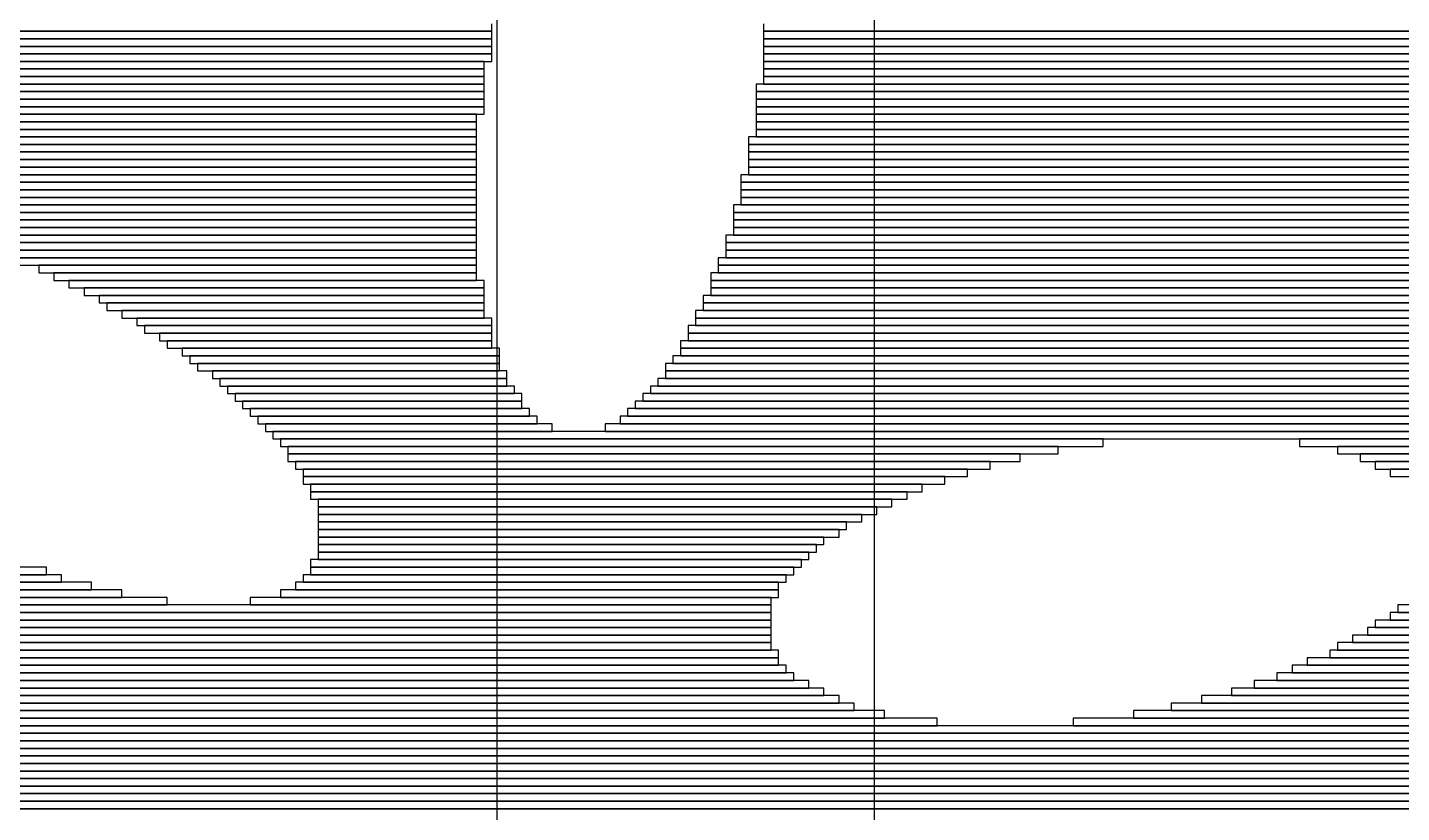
# Model space of a CAD drawing. Extents: x 2.2 to 42.7, y -26.5 to -3.7.
# Drawn here: x 38.01 to 39.397, y -14.969 to -14.177 of the extents above; entities that cross this region are included whole.
import ezdxf

# ---------------------------------------------------------------- set-up
doc = ezdxf.new("R2010")
doc.units = 0
doc.layers.get('0').update_dxf_attribs({"linetype": 'continuous'})

msp = doc.modelspace()

# ---------------------------------------------------------------- linework, layer by layer
at = {"color": 0}
for points in [[(38.8645, -9.0119), (38.8645, -12.6949), (38.8645, -16.3779), (38.8645, -20.0609)], [(38.4835, -9.3929), (38.4835, -13.3934), (38.4835, -17.3939)], [(38.4785, -14.1808), (38.4785, -14.1732)], [(38.7528, -14.1732), (38.7528, -14.1808)], [(36.4744, -14.1808), (38.4785, -14.1808)], [(38.4785, -14.1808), (36.482, -14.1808)], [(38.4785, -14.1884), (38.4785, -14.1808)], [(40.6502, -14.1808), (38.7528, -14.1808)], [(38.7528, -14.1808), (38.7528, -14.1884)], [(38.7528, -14.1808), (40.6273, -14.1808)], [(38.4785, -14.1884), (36.482, -14.1884)], [(36.482, -14.1884), (38.4785, -14.1884)], [(36.482, -14.1961), (38.4785, -14.1961)], [(38.4785, -14.1961), (36.4896, -14.1961)], [(38.4785, -14.1961), (38.4785, -14.1884)], [(38.4785, -14.2037), (38.4785, -14.1961)], [(40.6806, -14.1884), (38.7528, -14.1884)], [(38.7528, -14.1884), (38.7528, -14.1961)], [(38.7528, -14.1884), (40.6502, -14.1884)], [(40.7035, -14.1961), (38.7528, -14.1961)], [(38.7528, -14.1961), (38.7528, -14.2037)], [(38.7528, -14.1961), (40.6806, -14.1961)], [(36.4896, -14.2037), (38.4785, -14.2037)], [(38.4785, -14.2037), (36.4973, -14.2037)], [(38.4708, -14.2113), (36.4973, -14.2113)], [(36.4973, -14.2113), (38.4785, -14.2113)], [(38.4708, -14.2189), (38.4708, -14.2113)], [(38.4785, -14.2113), (38.4785, -14.2037)], [(40.7264, -14.2037), (38.7528, -14.2037)], [(38.7528, -14.2037), (38.7528, -14.2113)], [(38.7528, -14.2037), (40.7035, -14.2037)], [(40.7492, -14.2113), (38.7528, -14.2113)], [(38.7528, -14.2113), (38.7528, -14.2189)], [(38.7528, -14.2113), (40.7264, -14.2113)], [(36.4973, -14.2189), (38.4708, -14.2189)], [(38.4708, -14.2189), (36.5049, -14.2189)], [(36.5049, -14.2265), (38.4708, -14.2265)], [(38.4708, -14.2265), (36.5125, -14.2265)], [(38.4708, -14.2265), (38.4708, -14.2189)], [(38.4708, -14.2342), (38.4708, -14.2265)], [(40.7721, -14.2189), (38.7528, -14.2189)], [(38.7528, -14.2189), (38.7528, -14.2265)], [(38.7528, -14.2189), (40.7492, -14.2189)], [(40.7949, -14.2265), (38.7528, -14.2265)], [(38.7528, -14.2265), (38.7528, -14.2342)], [(38.7528, -14.2265), (40.7721, -14.2265)], [(36.5125, -14.2342), (38.4708, -14.2342)], [(38.4708, -14.2342), (36.5201, -14.2342)], [(38.4708, -14.2418), (36.5201, -14.2418)], [(36.5201, -14.2418), (38.4708, -14.2418)], [(38.4708, -14.2418), (38.4708, -14.2342)], [(38.4708, -14.2494), (38.4708, -14.2418)], [(40.8178, -14.2342), (38.7452, -14.2342)], [(38.7452, -14.2342), (38.7452, -14.2418)], [(40.8407, -14.2418), (38.7452, -14.2418)], [(38.7452, -14.2418), (38.7452, -14.2494)], [(38.7452, -14.2418), (40.8178, -14.2418)], [(38.7528, -14.2342), (40.7949, -14.2342)], [(36.5201, -14.2494), (38.4708, -14.2494)], [(38.4708, -14.2494), (36.5277, -14.2494)], [(38.4708, -14.257), (38.4708, -14.2494)], [(40.8711, -14.2494), (38.7452, -14.2494)], [(38.7452, -14.2494), (38.7452, -14.257)], [(38.7452, -14.2494), (40.8407, -14.2494)], [(36.5277, -14.257), (38.4708, -14.257)], [(38.4708, -14.257), (36.5354, -14.257)], [(36.5354, -14.2646), (38.4708, -14.2646)], [(38.4632, -14.2646), (36.543, -14.2646)], [(38.4632, -14.2723), (38.4632, -14.2646)], [(38.4708, -14.2646), (38.4708, -14.257)], [(40.894, -14.257), (38.7452, -14.257)], [(38.7452, -14.257), (38.7452, -14.2646)], [(38.7452, -14.257), (40.8711, -14.257)], [(40.9169, -14.2646), (38.7452, -14.2646)], [(38.7452, -14.2646), (38.7452, -14.2723)], [(38.7452, -14.2646), (40.894, -14.2646)], [(38.4632, -14.2723), (36.543, -14.2723)], [(36.543, -14.2723), (38.4632, -14.2723)], [(36.543, -14.2799), (38.4632, -14.2799)], [(38.4632, -14.2799), (36.5506, -14.2799)], [(38.4632, -14.2799), (38.4632, -14.2723)], [(38.4632, -14.2875), (38.4632, -14.2799)], [(38.7452, -14.2723), (40.9169, -14.2723)], [(40.9321, -14.2723), (38.7452, -14.2723)], [(38.7452, -14.2723), (38.7452, -14.2799)], [(40.955, -14.2799), (38.7452, -14.2799)], [(38.7452, -14.2799), (38.7452, -14.2875)], [(38.7452, -14.2799), (40.9321, -14.2799)], [(36.5506, -14.2875), (38.4632, -14.2875)], [(38.4632, -14.2875), (36.5582, -14.2875)], [(36.5582, -14.2951), (38.4632, -14.2951)], [(38.4632, -14.2951), (36.5658, -14.2951)], [(38.4632, -14.2951), (38.4632, -14.2875)], [(38.4632, -14.3027), (38.4632, -14.2951)], [(40.9702, -14.2875), (38.7375, -14.2875)], [(38.7375, -14.2875), (38.7375, -14.2951)], [(40.9854, -14.2951), (38.7375, -14.2951)], [(38.7375, -14.2951), (38.7375, -14.3027)], [(38.7375, -14.2951), (40.9702, -14.2951)], [(38.7452, -14.2875), (40.955, -14.2875)], [(38.4632, -14.3027), (36.5658, -14.3027)], [(36.5658, -14.3027), (38.4632, -14.3027)], [(36.5658, -14.3104), (38.4632, -14.3104)], [(38.4632, -14.3104), (36.5735, -14.3104)], [(38.4632, -14.3104), (38.4632, -14.3027)], [(38.4632, -14.318), (38.4632, -14.3104)], [(40.9931, -14.3027), (38.7375, -14.3027)], [(38.7375, -14.3027), (38.7375, -14.3104)], [(38.7375, -14.3027), (40.9854, -14.3027)], [(41.0083, -14.3104), (38.7375, -14.3104)], [(38.7375, -14.3104), (38.7375, -14.318)], [(38.7375, -14.3104), (40.9931, -14.3104)], [(36.5735, -14.318), (38.4632, -14.318)], [(38.4632, -14.318), (36.5811, -14.318)], [(36.5811, -14.3256), (38.4632, -14.3256)], [(38.4632, -14.3256), (36.5887, -14.3256)], [(38.4632, -14.3256), (38.4632, -14.318)], [(38.4632, -14.3332), (38.4632, -14.3256)], [(41.0235, -14.3256), (38.7299, -14.3256)], [(38.7299, -14.3256), (38.7299, -14.3332)], [(41.0159, -14.318), (38.7375, -14.318)], [(38.7375, -14.318), (38.7375, -14.3256)], [(38.7375, -14.318), (41.0083, -14.318)], [(38.7375, -14.3256), (41.0159, -14.3256)], [(38.4632, -14.3332), (36.5887, -14.3332)], [(36.5887, -14.3332), (38.4632, -14.3332)], [(38.4632, -14.3408), (38.4632, -14.3332)], [(41.0312, -14.3332), (38.7299, -14.3332)], [(38.7299, -14.3332), (38.7299, -14.3408)], [(38.7299, -14.3332), (41.0235, -14.3332)], [(36.5887, -14.3408), (38.4632, -14.3408)], [(38.4632, -14.3408), (36.5963, -14.3408)], [(36.5963, -14.3485), (38.4632, -14.3485)], [(38.4632, -14.3485), (36.6039, -14.3485)], [(38.4632, -14.3485), (38.4632, -14.3408)], [(38.4632, -14.3561), (38.4632, -14.3485)], [(41.0312, -14.3408), (38.7299, -14.3408)], [(38.7299, -14.3408), (38.7299, -14.3485)], [(38.7299, -14.3408), (41.0312, -14.3408)], [(41.0388, -14.3485), (38.7299, -14.3485)], [(38.7299, -14.3485), (38.7299, -14.3561)], [(38.7299, -14.3485), (41.0312, -14.3485)], [(38.4632, -14.3561), (36.6039, -14.3561)], [(36.6039, -14.3561), (38.4632, -14.3561)], [(36.6039, -14.3637), (38.4632, -14.3637)], [(38.4632, -14.3637), (37.8384, -14.3637)], [(38.4632, -14.3637), (38.4632, -14.3561)], [(38.4632, -14.3713), (38.4632, -14.3637)], [(41.0464, -14.3561), (38.7223, -14.3561)], [(38.7223, -14.3561), (38.7223, -14.3637)], [(41.0464, -14.3637), (38.7223, -14.3637)], [(38.7223, -14.3637), (38.7223, -14.3713)], [(38.7223, -14.3637), (41.0464, -14.3637)], [(38.7299, -14.3561), (41.0388, -14.3561)], [(37.8384, -14.3713), (38.4632, -14.3713)], [(38.4632, -14.3713), (37.8841, -14.3713)], [(37.8841, -14.3789), (38.4632, -14.3789)], [(38.4632, -14.3789), (37.9146, -14.3789)], [(38.4632, -14.3789), (38.4632, -14.3713)], [(38.4632, -14.3866), (38.4632, -14.3789)], [(41.054, -14.3713), (38.7223, -14.3713)], [(38.7223, -14.3713), (38.7223, -14.3789)], [(38.7223, -14.3713), (41.0464, -14.3713)], [(41.054, -14.3789), (38.7223, -14.3789)], [(38.7223, -14.3789), (38.7223, -14.3866)], [(38.7223, -14.3789), (41.054, -14.3789)], [(37.9146, -14.3866), (38.4632, -14.3866)], [(38.4632, -14.3866), (37.9374, -14.3866)], [(37.9374, -14.3942), (38.4632, -14.3942)], [(38.4632, -14.3942), (37.9603, -14.3942)], [(38.4632, -14.3942), (38.4632, -14.3866)], [(38.4632, -14.4018), (38.4632, -14.3942)], [(41.054, -14.3866), (38.7147, -14.3866)], [(38.7147, -14.3866), (38.7147, -14.3942)], [(41.0616, -14.3942), (38.7147, -14.3942)], [(38.7147, -14.3942), (38.7147, -14.4018)], [(38.7147, -14.3942), (41.054, -14.3942)], [(38.7223, -14.3866), (41.054, -14.3866)], [(37.9603, -14.4018), (38.4632, -14.4018)], [(38.4632, -14.4018), (37.9832, -14.4018)], [(38.4632, -14.4094), (38.4632, -14.4018)], [(41.0616, -14.4018), (38.7147, -14.4018)], [(38.7147, -14.4018), (38.7147, -14.4094)], [(38.7147, -14.4018), (41.0616, -14.4018)], [(37.9832, -14.4094), (38.4632, -14.4094)], [(38.4632, -14.4094), (37.9984, -14.4094)], [(37.9984, -14.417), (38.4632, -14.417)], [(38.4632, -14.417), (38.0213, -14.417)], [(38.0213, -14.417), (38.0213, -14.4247)], [(38.4632, -14.417), (38.4632, -14.4094)], [(38.4632, -14.4247), (38.4632, -14.417)], [(41.0616, -14.4094), (38.7071, -14.4094)], [(38.7071, -14.4094), (38.7071, -14.417)], [(41.0616, -14.417), (38.7071, -14.417)], [(38.7071, -14.417), (38.7071, -14.4247)], [(38.7071, -14.417), (41.0616, -14.417)], [(38.7147, -14.4094), (41.0616, -14.4094)], [(38.0213, -14.4247), (38.4632, -14.4247)], [(38.4632, -14.4247), (38.0365, -14.4247)], [(38.0365, -14.4247), (38.0365, -14.4323)], [(38.0365, -14.4323), (38.4632, -14.4323)], [(38.4708, -14.4323), (38.0517, -14.4323)], [(38.0517, -14.4323), (38.0517, -14.4399)], [(38.4632, -14.4323), (38.4632, -14.4247)], [(38.4708, -14.4399), (38.4708, -14.4323)], [(41.0616, -14.4247), (38.6994, -14.4247)], [(38.6994, -14.4247), (38.6994, -14.4323)], [(41.0616, -14.4323), (38.6994, -14.4323)], [(38.6994, -14.4323), (38.6994, -14.4399)], [(38.6994, -14.4323), (41.0616, -14.4323)], [(38.7071, -14.4247), (41.0616, -14.4247)], [(38.0517, -14.4399), (38.4708, -14.4399)], [(38.4708, -14.4399), (38.067, -14.4399)], [(38.067, -14.4399), (38.067, -14.4475)], [(38.067, -14.4475), (38.4708, -14.4475)], [(38.4708, -14.4475), (38.0822, -14.4475)], [(38.0822, -14.4475), (38.0822, -14.4551)], [(38.4708, -14.4475), (38.4708, -14.4399)], [(38.4708, -14.4551), (38.4708, -14.4475)], [(41.0693, -14.4475), (38.6918, -14.4475)], [(38.6918, -14.4475), (38.6918, -14.4551)], [(41.0693, -14.4399), (38.6994, -14.4399)], [(38.6994, -14.4399), (38.6994, -14.4475)], [(38.6994, -14.4399), (41.0616, -14.4399)], [(38.6994, -14.4475), (41.0693, -14.4475)], [(38.0822, -14.4551), (38.4708, -14.4551)], [(38.4708, -14.4551), (38.0898, -14.4551)], [(38.0898, -14.4551), (38.0898, -14.4628)], [(38.0898, -14.4628), (38.4708, -14.4628)], [(38.4708, -14.4628), (38.1051, -14.4628)], [(38.1051, -14.4628), (38.1051, -14.4704)], [(38.4708, -14.4628), (38.4708, -14.4551)], [(38.4708, -14.4704), (38.4708, -14.4628)], [(41.0693, -14.4628), (38.6842, -14.4628)], [(38.6842, -14.4628), (38.6842, -14.4704)], [(41.0693, -14.4551), (38.6918, -14.4551)], [(38.6918, -14.4551), (38.6918, -14.4628)], [(38.6918, -14.4551), (41.0693, -14.4551)], [(38.6918, -14.4628), (41.0693, -14.4628)], [(38.1051, -14.4704), (38.4708, -14.4704)], [(38.4785, -14.4704), (38.1203, -14.4704)], [(38.1203, -14.4704), (38.1203, -14.478)], [(38.1203, -14.478), (38.4785, -14.478)], [(38.4785, -14.478), (38.1279, -14.478)], [(38.1279, -14.478), (38.1279, -14.4856)], [(38.4785, -14.478), (38.4785, -14.4704)], [(38.4785, -14.4856), (38.4785, -14.478)], [(41.0616, -14.478), (38.6766, -14.478)], [(38.6766, -14.478), (38.6766, -14.4856)], [(41.0693, -14.4704), (38.6842, -14.4704)], [(38.6842, -14.4704), (38.6842, -14.478)], [(38.6842, -14.4704), (41.0693, -14.4704)], [(38.6842, -14.478), (41.0693, -14.478)], [(38.1279, -14.4856), (38.4785, -14.4856)], [(38.4785, -14.4856), (38.1432, -14.4856)], [(38.1432, -14.4856), (38.1432, -14.4932)], [(38.4785, -14.4932), (38.4785, -14.4856)], [(41.0616, -14.4856), (38.6766, -14.4856)], [(38.6766, -14.4856), (38.6766, -14.4932)], [(38.6766, -14.4856), (41.0616, -14.4856)], [(38.1432, -14.4932), (38.4785, -14.4932)], [(38.4785, -14.4932), (38.1508, -14.4932)], [(38.1508, -14.4932), (38.1508, -14.5009)], [(38.1508, -14.5009), (38.4785, -14.5009)], [(38.4861, -14.5009), (38.166, -14.5009)], [(38.166, -14.5009), (38.166, -14.5085)], [(38.4785, -14.5009), (38.4785, -14.4932)], [(38.4861, -14.5085), (38.4861, -14.5009)], [(41.0616, -14.4932), (38.669, -14.4932)], [(38.669, -14.4932), (38.669, -14.5009)], [(41.0616, -14.5009), (38.669, -14.5009)], [(38.669, -14.5009), (38.669, -14.5085)], [(38.669, -14.5009), (41.0616, -14.5009)], [(38.6766, -14.4932), (41.0616, -14.4932)], [(38.166, -14.5085), (38.4861, -14.5085)], [(38.4861, -14.5085), (38.1737, -14.5085)], [(38.1737, -14.5085), (38.1737, -14.5161)], [(38.1737, -14.5161), (38.4861, -14.5161)], [(38.4861, -14.5161), (38.1813, -14.5161)], [(38.1813, -14.5161), (38.1813, -14.5237)], [(38.4861, -14.5161), (38.4861, -14.5085)], [(38.4861, -14.5237), (38.4861, -14.5161)], [(41.054, -14.5161), (38.6537, -14.5161)], [(38.6537, -14.5161), (38.6537, -14.5237)], [(41.054, -14.5085), (38.6613, -14.5085)], [(38.6613, -14.5085), (38.6613, -14.5161)], [(38.6613, -14.5161), (41.054, -14.5161)], [(38.669, -14.5085), (41.0616, -14.5085)], [(38.1813, -14.5237), (38.4861, -14.5237)], [(38.4937, -14.5237), (38.1965, -14.5237)], [(38.1965, -14.5237), (38.1965, -14.5313)], [(38.1965, -14.5313), (38.4937, -14.5313)], [(38.4937, -14.5313), (38.2041, -14.5313)], [(38.2041, -14.5313), (38.2041, -14.539)], [(38.4937, -14.5313), (38.4937, -14.5237)], [(38.4937, -14.539), (38.4937, -14.5313)], [(41.0464, -14.5313), (38.6461, -14.5313)], [(38.6461, -14.5313), (38.6461, -14.539)], [(41.054, -14.5237), (38.6537, -14.5237)], [(38.6537, -14.5237), (38.6537, -14.5313)], [(38.6537, -14.5237), (41.054, -14.5237)], [(38.6537, -14.5313), (41.054, -14.5313)], [(38.2041, -14.539), (38.4937, -14.539)], [(38.5013, -14.539), (38.2118, -14.539)], [(38.2118, -14.539), (38.2118, -14.5466)], [(38.2118, -14.5466), (38.5013, -14.5466)], [(38.5089, -14.5466), (38.2194, -14.5466)], [(38.2194, -14.5466), (38.2194, -14.5542)], [(38.5013, -14.5466), (38.5013, -14.539)], [(38.5089, -14.5542), (38.5089, -14.5466)], [(41.0388, -14.5466), (38.6309, -14.5466)], [(38.6309, -14.5466), (38.6309, -14.5542)], [(41.0388, -14.539), (38.6385, -14.539)], [(38.6385, -14.539), (38.6385, -14.5466)], [(38.6385, -14.5466), (41.0388, -14.5466)], [(38.6461, -14.539), (41.0464, -14.539)], [(38.2194, -14.5542), (38.5089, -14.5542)], [(38.5089, -14.5542), (38.227, -14.5542)], [(38.227, -14.5542), (38.227, -14.5618)], [(38.5089, -14.5618), (38.5089, -14.5542)], [(41.0312, -14.5542), (38.6232, -14.5542)], [(38.6232, -14.5542), (38.6232, -14.5618)], [(38.6309, -14.5542), (41.0388, -14.5542)], [(38.227, -14.5618), (38.5089, -14.5618)], [(38.5166, -14.5618), (38.2346, -14.5618)], [(38.2346, -14.5618), (38.2346, -14.5694)], [(38.2346, -14.5694), (38.5166, -14.5694)], [(38.5242, -14.5694), (38.2422, -14.5694)], [(38.2422, -14.5694), (38.2422, -14.5771)], [(38.5166, -14.5694), (38.5166, -14.5618)], [(38.5242, -14.5771), (38.5242, -14.5694)], [(41.0159, -14.5694), (38.608, -14.5694)], [(38.608, -14.5694), (38.608, -14.5771)], [(41.0235, -14.5618), (38.6156, -14.5618)], [(38.6156, -14.5618), (38.6156, -14.5694)], [(38.6156, -14.5694), (41.0235, -14.5694)], [(38.6232, -14.5618), (41.0312, -14.5618)], [(38.2422, -14.5771), (38.5242, -14.5771)], [(38.5394, -14.5771), (38.2499, -14.5771)], [(38.2499, -14.5771), (38.2499, -14.5847)], [(38.2499, -14.5847), (38.5394, -14.5847)], [(41.0007, -14.5847), (38.2575, -14.5847)], [(38.2575, -14.5847), (38.2575, -14.5923)], [(38.5394, -14.5847), (38.5394, -14.5771)], [(41.0083, -14.5771), (38.5928, -14.5771)], [(38.5928, -14.5771), (38.5928, -14.5847)], [(38.5928, -14.5847), (41.0083, -14.5847)], [(38.608, -14.5771), (41.0159, -14.5771)], [(38.2575, -14.5923), (41.0007, -14.5923)], [(39.0957, -14.5923), (38.2651, -14.5923)], [(38.2651, -14.5923), (38.2651, -14.5999)], [(38.2651, -14.5999), (39.0957, -14.5999)], [(39.05, -14.5999), (38.2727, -14.5999)], [(38.2727, -14.5999), (38.2727, -14.6075)], [(39.05, -14.6075), (39.05, -14.5999)], [(39.0957, -14.5999), (39.0957, -14.5923)], [(40.9931, -14.5923), (39.2938, -14.5923)], [(39.2938, -14.5923), (39.2938, -14.5999)], [(39.2938, -14.5999), (40.9931, -14.5999)], [(40.9854, -14.5999), (39.3319, -14.5999)], [(39.3319, -14.5999), (39.3319, -14.6075)], [(39.0119, -14.6075), (38.2727, -14.6075)], [(38.2727, -14.6075), (38.2727, -14.6152)], [(38.2727, -14.6075), (39.05, -14.6075)], [(38.2727, -14.6152), (39.0119, -14.6152)], [(38.9814, -14.6152), (38.2803, -14.6152)], [(38.2803, -14.6152), (38.2803, -14.6228)], [(38.9814, -14.6228), (38.9814, -14.6152)], [(39.0119, -14.6152), (39.0119, -14.6075)], [(39.3319, -14.6075), (40.9854, -14.6075)], [(40.9702, -14.6075), (39.3548, -14.6075)], [(39.3548, -14.6075), (39.3548, -14.6152)], [(39.3548, -14.6152), (40.9702, -14.6152)], [(40.9626, -14.6152), (39.37, -14.6152)], [(39.37, -14.6152), (39.37, -14.6228)], [(38.2803, -14.6228), (38.9814, -14.6228)], [(38.9585, -14.6228), (38.288, -14.6228)], [(38.288, -14.6228), (38.288, -14.6304)], [(38.9357, -14.6304), (38.288, -14.6304)], [(38.288, -14.6304), (38.288, -14.638)], [(38.288, -14.6304), (38.9585, -14.6304)], [(38.9357, -14.638), (38.9357, -14.6304)], [(38.9585, -14.6304), (38.9585, -14.6228)], [(39.37, -14.6228), (40.9626, -14.6228)], [(40.955, -14.6228), (39.3852, -14.6228)], [(39.3852, -14.6228), (39.3852, -14.6304)], [(39.3852, -14.6304), (40.955, -14.6304)], [(38.288, -14.638), (38.9357, -14.638)], [(38.9128, -14.638), (38.2956, -14.638)], [(38.2956, -14.638), (38.2956, -14.6456)], [(38.9128, -14.6456), (38.9128, -14.638)], [(38.8976, -14.6456), (38.2956, -14.6456)], [(38.2956, -14.6456), (38.2956, -14.6533)], [(38.2956, -14.6456), (38.9128, -14.6456)], [(38.2956, -14.6533), (38.8976, -14.6533)], [(38.8823, -14.6533), (38.3032, -14.6533)], [(38.3032, -14.6533), (38.3032, -14.6609)], [(38.8823, -14.6609), (38.8823, -14.6533)], [(38.8976, -14.6533), (38.8976, -14.6456)], [(38.8671, -14.6609), (38.3032, -14.6609)], [(38.3032, -14.6609), (38.3032, -14.6685)], [(38.3032, -14.6609), (38.8823, -14.6609)], [(38.8518, -14.6685), (38.3032, -14.6685)], [(38.3032, -14.6685), (38.3032, -14.6761)], [(38.3032, -14.6685), (38.8671, -14.6685)], [(38.8518, -14.6761), (38.8518, -14.6685)], [(38.8671, -14.6685), (38.8671, -14.6609)], [(38.8366, -14.6761), (38.3032, -14.6761)], [(38.3032, -14.6761), (38.3032, -14.6837)], [(38.3032, -14.6761), (38.8518, -14.6761)], [(38.829, -14.6837), (38.3032, -14.6837)], [(38.3032, -14.6837), (38.3032, -14.6914)], [(38.3032, -14.6837), (38.8366, -14.6837)], [(38.829, -14.6914), (38.829, -14.6837)], [(38.8366, -14.6837), (38.8366, -14.6761)], [(38.8137, -14.6914), (38.3032, -14.6914)], [(38.3032, -14.6914), (38.3032, -14.699)], [(38.3032, -14.6914), (38.829, -14.6914)], [(38.8061, -14.699), (38.3032, -14.699)], [(38.3032, -14.699), (38.3032, -14.7066)], [(38.3032, -14.699), (38.8137, -14.699)], [(38.8061, -14.7066), (38.8061, -14.699)], [(38.8137, -14.699), (38.8137, -14.6914)], [(38.7909, -14.7142), (38.2956, -14.7142)], [(38.2956, -14.7142), (38.2956, -14.7218)], [(38.7985, -14.7066), (38.3032, -14.7066)], [(38.3032, -14.7066), (38.3032, -14.7142)], [(38.3032, -14.7066), (38.8061, -14.7066)], [(38.3032, -14.7142), (38.7985, -14.7142)], [(38.7909, -14.7218), (38.7909, -14.7142)], [(38.7985, -14.7142), (38.7985, -14.7066)], [(38.0289, -14.7218), (36.9011, -14.7218)], [(38.0289, -14.7295), (38.0289, -14.7218)], [(38.7833, -14.7218), (38.2956, -14.7218)], [(38.2956, -14.7218), (38.2956, -14.7295)], [(38.2956, -14.7218), (38.7909, -14.7218)], [(38.7833, -14.7295), (38.7833, -14.7218)], [(36.9011, -14.7295), (38.0289, -14.7295)], [(38.0441, -14.7295), (36.9087, -14.7295)], [(36.9087, -14.7371), (38.0441, -14.7371)], [(38.0746, -14.7371), (36.9164, -14.7371)], [(38.0441, -14.7371), (38.0441, -14.7295)], [(38.0746, -14.7447), (38.0746, -14.7371)], [(38.768, -14.7371), (38.2803, -14.7371)], [(38.2803, -14.7371), (38.2803, -14.7447)], [(38.7756, -14.7295), (38.288, -14.7295)], [(38.288, -14.7295), (38.288, -14.7371)], [(38.288, -14.7371), (38.7756, -14.7371)], [(38.2956, -14.7295), (38.7833, -14.7295)], [(38.768, -14.7447), (38.768, -14.7371)], [(38.7756, -14.7371), (38.7756, -14.7295)], [(36.9164, -14.7447), (38.0746, -14.7447)], [(38.1051, -14.7447), (36.924, -14.7447)], [(36.924, -14.7523), (38.1051, -14.7523)], [(38.1508, -14.7523), (36.9316, -14.7523)], [(38.1051, -14.7523), (38.1051, -14.7447)], [(38.1508, -14.7599), (38.1508, -14.7523)], [(38.7604, -14.7523), (38.2346, -14.7523)], [(38.2346, -14.7523), (38.2346, -14.7599)], [(38.768, -14.7447), (38.2651, -14.7447)], [(38.2651, -14.7447), (38.2651, -14.7523)], [(38.2651, -14.7523), (38.768, -14.7523)], [(38.2803, -14.7447), (38.768, -14.7447)], [(38.7604, -14.7599), (38.7604, -14.7523)], [(38.768, -14.7523), (38.768, -14.7447)], [(36.9316, -14.7599), (38.1508, -14.7599)], [(38.7604, -14.7599), (36.9392, -14.7599)], [(36.9392, -14.7676), (38.7604, -14.7676)], [(38.7604, -14.7676), (36.9468, -14.7676)], [(38.2346, -14.7599), (38.7604, -14.7599)], [(38.7604, -14.7676), (38.7604, -14.7599)], [(38.7604, -14.7752), (38.7604, -14.7676)], [(40.7492, -14.7676), (39.3852, -14.7676)], [(39.3852, -14.7676), (39.3852, -14.7752)], [(40.7645, -14.7599), (39.3929, -14.7599)], [(39.3929, -14.7599), (39.3929, -14.7676)], [(39.3929, -14.7676), (40.7645, -14.7676)], [(36.9468, -14.7752), (38.7604, -14.7752)], [(38.7604, -14.7752), (36.9545, -14.7752)], [(36.9545, -14.7828), (38.7604, -14.7828)], [(38.7604, -14.7828), (36.9697, -14.7828)], [(38.7604, -14.7828), (38.7604, -14.7752)], [(38.7604, -14.7904), (38.7604, -14.7828)], [(40.734, -14.7828), (39.3624, -14.7828)], [(39.3624, -14.7828), (39.3624, -14.7904)], [(40.7416, -14.7752), (39.37, -14.7752)], [(39.37, -14.7752), (39.37, -14.7828)], [(39.37, -14.7828), (40.7416, -14.7828)], [(39.3852, -14.7752), (40.7492, -14.7752)], [(36.9697, -14.7904), (38.7604, -14.7904)], [(38.7604, -14.7904), (36.9773, -14.7904)], [(38.7604, -14.798), (38.7604, -14.7904)], [(40.7187, -14.7904), (39.3471, -14.7904)], [(39.3471, -14.7904), (39.3471, -14.798)], [(39.3624, -14.7904), (40.734, -14.7904)], [(36.9773, -14.798), (38.7604, -14.798)], [(38.7604, -14.798), (36.9849, -14.798)], [(36.9849, -14.8057), (38.7604, -14.8057)], [(38.768, -14.8057), (36.9926, -14.8057)], [(38.7604, -14.8057), (38.7604, -14.798)], [(38.768, -14.8133), (38.768, -14.8057)], [(40.7035, -14.8057), (39.3243, -14.8057)], [(39.3243, -14.8057), (39.3243, -14.8133)], [(40.7111, -14.798), (39.3319, -14.798)], [(39.3319, -14.798), (39.3319, -14.8057)], [(39.3319, -14.8057), (40.7111, -14.8057)], [(39.3471, -14.798), (40.7187, -14.798)], [(36.9926, -14.8133), (38.768, -14.8133)], [(38.768, -14.8133), (37.0078, -14.8133)], [(37.0078, -14.8209), (38.768, -14.8209)], [(38.7756, -14.8209), (37.0154, -14.8209)], [(38.768, -14.8209), (38.768, -14.8133)], [(38.7756, -14.8285), (38.7756, -14.8209)], [(40.6806, -14.8209), (39.2862, -14.8209)], [(39.2862, -14.8209), (39.2862, -14.8285)], [(40.6883, -14.8133), (39.3014, -14.8133)], [(39.3014, -14.8133), (39.3014, -14.8209)], [(39.3014, -14.8209), (40.6883, -14.8209)], [(39.3243, -14.8133), (40.7035, -14.8133)], [(37.0154, -14.8285), (38.7756, -14.8285)], [(38.7833, -14.8285), (37.023, -14.8285)], [(37.023, -14.8361), (38.7833, -14.8361)], [(38.7985, -14.8361), (37.0383, -14.8361)], [(38.7833, -14.8361), (38.7833, -14.8285)], [(38.7985, -14.8438), (38.7985, -14.8361)], [(40.6578, -14.8361), (39.2481, -14.8361)], [(39.2481, -14.8361), (39.2481, -14.8438)], [(40.6654, -14.8285), (39.2709, -14.8285)], [(39.2709, -14.8285), (39.2709, -14.8361)], [(39.2709, -14.8361), (40.6654, -14.8361)], [(39.2862, -14.8285), (40.6806, -14.8285)], [(37.0383, -14.8438), (38.7985, -14.8438)], [(38.8137, -14.8438), (37.0459, -14.8438)], [(37.0459, -14.8514), (38.8137, -14.8514)], [(38.829, -14.8514), (37.0611, -14.8514)], [(38.8137, -14.8514), (38.8137, -14.8438)], [(38.829, -14.859), (38.829, -14.8514)], [(40.6349, -14.8514), (39.1947, -14.8514)], [(39.1947, -14.8514), (39.1947, -14.859)], [(40.6502, -14.8438), (39.2252, -14.8438)], [(39.2252, -14.8438), (39.2252, -14.8514)], [(39.2252, -14.8514), (40.6502, -14.8514)], [(39.2481, -14.8438), (40.6578, -14.8438)], [(37.0611, -14.859), (38.829, -14.859)], [(38.8442, -14.859), (37.0764, -14.859)], [(37.0764, -14.8666), (38.8442, -14.8666)], [(38.8747, -14.8666), (37.084, -14.8666)], [(38.8442, -14.8666), (38.8442, -14.859)], [(38.8747, -14.8742), (38.8747, -14.8666)], [(40.6121, -14.8666), (39.1262, -14.8666)], [(39.1262, -14.8666), (39.1262, -14.8742)], [(40.6273, -14.859), (39.1643, -14.859)], [(39.1643, -14.859), (39.1643, -14.8666)], [(39.1643, -14.8666), (40.6273, -14.8666)], [(39.1947, -14.859), (40.6349, -14.859)], [(37.084, -14.8742), (38.8747, -14.8742)], [(38.928, -14.8742), (37.0992, -14.8742)], [(38.928, -14.8819), (38.928, -14.8742)], [(40.6044, -14.8742), (39.0652, -14.8742)], [(39.0652, -14.8742), (39.0652, -14.8819)], [(39.1262, -14.8742), (40.6121, -14.8742)], [(37.0992, -14.8819), (38.928, -14.8819)], [(40.5968, -14.8819), (37.1145, -14.8819)], [(37.1145, -14.8895), (40.5968, -14.8895)], [(40.5816, -14.8895), (37.1297, -14.8895)], [(39.0652, -14.8819), (40.6044, -14.8819)], [(37.1297, -14.8971), (40.5816, -14.8971)], [(40.574, -14.8971), (37.145, -14.8971)], [(37.145, -14.9047), (40.574, -14.9047)], [(40.5663, -14.9047), (37.1602, -14.9047)], [(37.1602, -14.9123), (40.5663, -14.9123)], [(40.5511, -14.9123), (37.1754, -14.9123)], [(37.1754, -14.92), (40.5511, -14.92)], [(40.5435, -14.92), (37.1907, -14.92)], [(37.1907, -14.9276), (40.5435, -14.9276)], [(40.5282, -14.9276), (37.2135, -14.9276)], [(37.2135, -14.9352), (40.5282, -14.9352)], [(40.5206, -14.9352), (37.2364, -14.9352)], [(37.2364, -14.9428), (40.5206, -14.9428)], [(40.513, -14.9428), (37.2593, -14.9428)], [(37.2593, -14.9504), (40.513, -14.9504)], [(40.4978, -14.9504), (37.2821, -14.9504)], [(37.2821, -14.9581), (40.4978, -14.9581)], [(40.4901, -14.9581), (37.3126, -14.9581)], [(37.3126, -14.9657), (40.4901, -14.9657)], [(40.4749, -14.9657), (37.3507, -14.9657)]]:
    msp.add_lwpolyline(points, dxfattribs=at)

doc.saveas('drawing.dxf')
